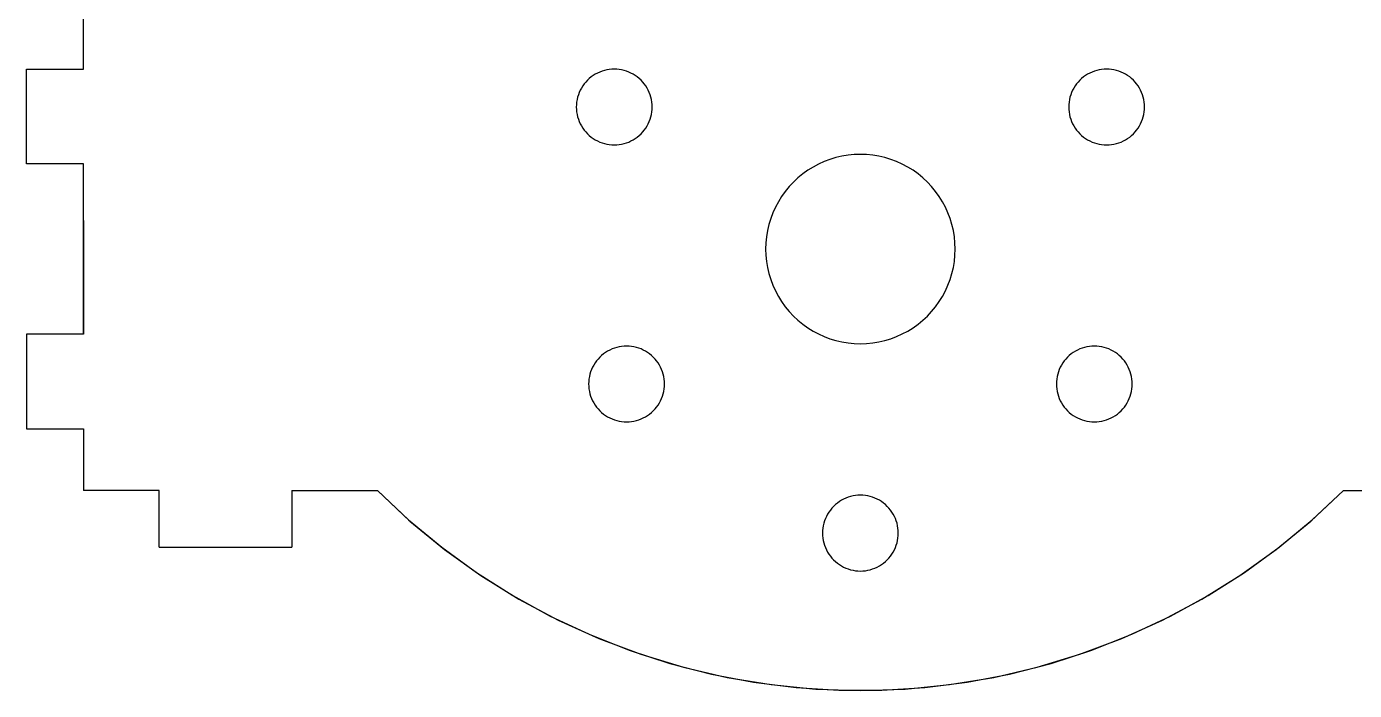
# Model space of a CAD drawing. Extents: x -403 to 403, y -278 to 278.
# Drawn here: x 148.8 to 218.9, y -184.2 to -149.1 of the extents above; entities that cross this region are included whole.
import ezdxf

# ---------------------------------------------------------------- set-up
doc = ezdxf.new("R2010")
doc.units = 0
doc.layers.get('0').update_dxf_attribs({"linetype": 'CONTINUOUS'})

msp = doc.modelspace()

# ---------------------------------------------------------------- linework, layer by layer
for p, q in [((151.818, -151.398), (151.818, -148.148)), ((148.818, -156.398), (148.818, -151.398)), ((148.818, -151.398), (151.818, -151.398)), ((178.413, -151.984), (178.324, -152.079)), ((178.509, -151.894), (178.413, -151.984)), ((178.61, -151.811), (178.509, -151.894)), ((178.717, -151.735), (178.61, -151.811)), ((178.828, -151.666), (178.717, -151.735)), ((178.943, -151.604), (178.828, -151.666)), ((179.062, -151.55), (178.943, -151.604)), ((179.185, -151.504), (179.062, -151.55)), ((179.31, -151.466), (179.185, -151.504)), ((179.437, -151.436), (179.31, -151.466)), ((179.567, -151.415), (179.437, -151.436)), ((179.697, -151.402), (179.567, -151.415)), ((179.828, -151.398), (179.697, -151.402)), ((179.958, -151.402), (179.828, -151.398)), ((180.089, -151.415), (179.958, -151.402)), ((180.218, -151.436), (180.089, -151.415)), ((180.345, -151.466), (180.218, -151.436)), ((180.471, -151.504), (180.345, -151.466)), ((180.593, -151.55), (180.471, -151.504)), ((180.712, -151.604), (180.593, -151.55)), ((180.828, -151.666), (180.712, -151.604)), ((180.939, -151.735), (180.828, -151.666)), ((181.045, -151.811), (180.939, -151.735)), ((181.146, -151.894), (181.045, -151.811)), ((181.242, -151.984), (181.146, -151.894)), ((181.331, -152.079), (181.242, -151.984)), ((204.394, -151.984), (204.305, -152.079)), ((204.49, -151.894), (204.394, -151.984)), ((204.591, -151.811), (204.49, -151.894)), ((204.697, -151.735), (204.591, -151.811)), ((204.808, -151.666), (204.697, -151.735)), ((204.924, -151.604), (204.808, -151.666)), ((205.043, -151.55), (204.924, -151.604)), ((205.166, -151.504), (205.043, -151.55)), ((205.291, -151.466), (205.166, -151.504)), ((205.418, -151.436), (205.291, -151.466)), ((205.547, -151.415), (205.418, -151.436)), ((205.678, -151.402), (205.547, -151.415)), ((205.808, -151.398), (205.678, -151.402)), ((205.939, -151.402), (205.808, -151.398)), ((206.069, -151.415), (205.939, -151.402)), ((206.199, -151.436), (206.069, -151.415)), ((206.326, -151.466), (206.199, -151.436)), ((206.451, -151.504), (206.326, -151.466)), ((206.574, -151.55), (206.451, -151.504)), ((206.693, -151.604), (206.574, -151.55)), ((206.808, -151.666), (206.693, -151.604)), ((206.92, -151.735), (206.808, -151.666)), ((207.026, -151.811), (206.92, -151.735)), ((207.127, -151.894), (207.026, -151.811)), ((207.223, -151.984), (207.127, -151.894)), ((207.312, -152.079), (207.223, -151.984)), ((177.98, -152.633), (177.934, -152.755)), ((178.034, -152.513), (177.98, -152.633)), ((178.096, -152.398), (178.034, -152.513)), ((178.165, -152.287), (178.096, -152.398)), ((178.241, -152.181), (178.165, -152.287)), ((178.324, -152.079), (178.241, -152.181)), ((181.414, -152.181), (181.331, -152.079)), ((181.491, -152.287), (181.414, -152.181)), ((181.56, -152.398), (181.491, -152.287)), ((181.621, -152.513), (181.56, -152.398)), ((181.675, -152.633), (181.621, -152.513)), ((181.722, -152.755), (181.675, -152.633)), ((203.961, -152.633), (203.915, -152.755)), ((204.015, -152.513), (203.961, -152.633)), ((204.076, -152.398), (204.015, -152.513)), ((204.145, -152.287), (204.076, -152.398)), ((204.222, -152.181), (204.145, -152.287)), ((204.305, -152.079), (204.222, -152.181)), ((207.395, -152.181), (207.312, -152.079)), ((207.471, -152.287), (207.395, -152.181)), ((207.54, -152.398), (207.471, -152.287)), ((207.602, -152.513), (207.54, -152.398)), ((207.656, -152.633), (207.602, -152.513)), ((207.702, -152.755), (207.656, -152.633)), ((177.832, -153.267), (177.828, -153.398)), ((177.828, -153.398), (177.832, -153.529)), ((177.845, -153.137), (177.832, -153.267)), ((177.866, -153.008), (177.845, -153.137)), ((177.896, -152.88), (177.866, -153.008)), ((177.934, -152.755), (177.896, -152.88)), ((181.759, -152.88), (181.722, -152.755)), ((181.789, -153.008), (181.759, -152.88)), ((181.811, -153.137), (181.789, -153.008)), ((181.823, -153.267), (181.811, -153.137)), ((181.828, -153.398), (181.823, -153.267)), ((181.823, -153.529), (181.828, -153.398)), ((203.813, -153.267), (203.808, -153.398)), ((203.808, -153.398), (203.813, -153.529)), ((203.826, -153.137), (203.813, -153.267)), ((203.847, -153.008), (203.826, -153.137)), ((203.877, -152.88), (203.847, -153.008)), ((203.915, -152.755), (203.877, -152.88)), ((207.74, -152.88), (207.702, -152.755)), ((207.77, -153.008), (207.74, -152.88)), ((207.791, -153.137), (207.77, -153.008)), ((207.804, -153.267), (207.791, -153.137)), ((207.808, -153.398), (207.804, -153.267)), ((207.804, -153.529), (207.808, -153.398)), ((177.832, -153.529), (177.845, -153.659)), ((177.845, -153.659), (177.866, -153.788)), ((177.866, -153.788), (177.896, -153.916)), ((177.896, -153.916), (177.934, -154.041)), ((177.934, -154.041), (177.98, -154.163)), ((181.675, -154.163), (181.722, -154.041)), ((181.722, -154.041), (181.759, -153.916)), ((181.759, -153.916), (181.789, -153.788)), ((181.789, -153.788), (181.811, -153.659)), ((181.811, -153.659), (181.823, -153.529)), ((203.813, -153.529), (203.826, -153.659)), ((203.826, -153.659), (203.847, -153.788)), ((203.847, -153.788), (203.877, -153.916)), ((203.877, -153.916), (203.915, -154.041)), ((203.915, -154.041), (203.961, -154.163)), ((207.656, -154.163), (207.702, -154.041)), ((207.702, -154.041), (207.74, -153.916)), ((207.74, -153.916), (207.77, -153.788)), ((207.77, -153.788), (207.791, -153.659)), ((207.791, -153.659), (207.804, -153.529)), ((177.98, -154.163), (178.034, -154.283)), ((178.034, -154.283), (178.096, -154.398)), ((178.096, -154.398), (178.165, -154.509)), ((178.165, -154.509), (178.241, -154.616)), ((178.241, -154.616), (178.324, -154.717)), ((178.324, -154.717), (178.413, -154.812)), ((178.413, -154.812), (178.509, -154.902)), ((181.146, -154.902), (181.242, -154.812)), ((181.242, -154.812), (181.331, -154.717)), ((181.331, -154.717), (181.414, -154.616)), ((181.414, -154.616), (181.491, -154.509)), ((181.491, -154.509), (181.56, -154.398)), ((181.56, -154.398), (181.621, -154.283)), ((181.621, -154.283), (181.675, -154.163)), ((203.961, -154.163), (204.015, -154.283)), ((204.015, -154.283), (204.076, -154.398)), ((204.076, -154.398), (204.145, -154.509)), ((204.145, -154.509), (204.222, -154.616)), ((204.222, -154.616), (204.305, -154.717)), ((204.305, -154.717), (204.394, -154.812)), ((204.394, -154.812), (204.49, -154.902)), ((207.127, -154.902), (207.223, -154.812)), ((207.223, -154.812), (207.312, -154.717)), ((207.312, -154.717), (207.395, -154.616)), ((207.395, -154.616), (207.471, -154.509)), ((207.471, -154.509), (207.54, -154.398)), ((207.54, -154.398), (207.602, -154.283)), ((207.602, -154.283), (207.656, -154.163)), ((178.509, -154.902), (178.61, -154.985)), ((178.61, -154.985), (178.717, -155.061)), ((178.717, -155.061), (178.828, -155.13)), ((178.828, -155.13), (178.943, -155.192)), ((178.943, -155.192), (179.062, -155.246)), ((179.062, -155.246), (179.185, -155.292)), ((179.185, -155.292), (179.31, -155.33)), ((179.31, -155.33), (179.437, -155.36)), ((179.437, -155.36), (179.567, -155.381)), ((179.567, -155.381), (179.697, -155.394)), ((179.697, -155.394), (179.828, -155.398)), ((179.828, -155.398), (179.958, -155.394)), ((179.958, -155.394), (180.089, -155.381)), ((180.089, -155.381), (180.218, -155.36)), ((180.218, -155.36), (180.345, -155.33)), ((180.345, -155.33), (180.471, -155.292)), ((180.471, -155.292), (180.593, -155.246)), ((180.593, -155.246), (180.712, -155.192)), ((180.712, -155.192), (180.828, -155.13)), ((180.828, -155.13), (180.939, -155.061)), ((180.939, -155.061), (181.045, -154.985)), ((181.045, -154.985), (181.146, -154.902)), ((204.49, -154.902), (204.591, -154.985)), ((204.591, -154.985), (204.697, -155.061)), ((204.697, -155.061), (204.808, -155.13)), ((204.808, -155.13), (204.924, -155.192)), ((204.924, -155.192), (205.043, -155.246)), ((205.043, -155.246), (205.166, -155.292)), ((205.166, -155.292), (205.291, -155.33)), ((205.291, -155.33), (205.418, -155.36)), ((205.418, -155.36), (205.547, -155.381)), ((205.547, -155.381), (205.678, -155.394)), ((205.678, -155.394), (205.808, -155.398)), ((205.808, -155.398), (205.939, -155.394)), ((205.939, -155.394), (206.069, -155.381)), ((206.069, -155.381), (206.199, -155.36)), ((206.199, -155.36), (206.326, -155.33)), ((206.326, -155.33), (206.451, -155.292)), ((206.451, -155.292), (206.574, -155.246)), ((206.574, -155.246), (206.693, -155.192)), ((206.693, -155.192), (206.808, -155.13)), ((206.808, -155.13), (206.92, -155.061)), ((206.92, -155.061), (207.026, -154.985)), ((207.026, -154.985), (207.127, -154.902)), ((191.211, -156.163), (190.905, -156.279)), ((191.524, -156.068), (191.211, -156.163)), ((191.843, -155.994), (191.524, -156.068)), ((192.165, -155.941), (191.843, -155.994)), ((192.491, -155.909), (192.165, -155.941)), ((192.818, -155.898), (192.491, -155.909)), ((193.145, -155.909), (192.818, -155.898)), ((193.471, -155.941), (193.145, -155.909)), ((193.793, -155.994), (193.471, -155.941)), ((194.112, -156.068), (193.793, -155.994)), ((194.425, -156.163), (194.112, -156.068)), ((194.731, -156.279), (194.425, -156.163)), ((151.818, -156.398), (148.818, -156.398)), ((151.818, -159.398), (151.818, -156.398)), ((151.818, -165.398), (151.818, -156.398)), ((189.774, -156.931), (189.521, -157.139)), ((190.04, -156.741), (189.774, -156.931)), ((190.318, -156.568), (190.04, -156.741)), ((190.607, -156.414), (190.318, -156.568)), ((190.905, -156.279), (190.607, -156.414)), ((195.029, -156.414), (194.731, -156.279)), ((195.318, -156.568), (195.029, -156.414)), ((195.596, -156.741), (195.318, -156.568)), ((195.862, -156.931), (195.596, -156.741)), ((196.115, -157.139), (195.862, -156.931)), ((189.059, -157.601), (188.851, -157.854)), ((189.282, -157.363), (189.059, -157.601)), ((189.521, -157.139), (189.282, -157.363)), ((196.354, -157.363), (196.115, -157.139)), ((196.577, -157.601), (196.354, -157.363)), ((196.785, -157.854), (196.577, -157.601)), ((188.661, -158.12), (188.488, -158.398)), ((188.851, -157.854), (188.661, -158.12)), ((196.975, -158.12), (196.785, -157.854)), ((197.148, -158.398), (196.975, -158.12)), ((188.199, -158.985), (188.083, -159.291)), ((188.334, -158.687), (188.199, -158.985)), ((188.488, -158.398), (188.334, -158.687)), ((197.302, -158.687), (197.148, -158.398)), ((197.437, -158.985), (197.302, -158.687)), ((197.553, -159.291), (197.437, -158.985)), ((151.818, -159.398), (151.818, -162.398)), ((187.988, -159.604), (187.914, -159.923)), ((188.083, -159.291), (187.988, -159.604)), ((197.648, -159.604), (197.553, -159.291)), ((197.722, -159.923), (197.648, -159.604)), ((187.861, -160.245), (187.829, -160.571)), ((187.914, -159.923), (187.861, -160.245)), ((197.775, -160.245), (197.722, -159.923)), ((197.807, -160.571), (197.775, -160.245)), ((187.829, -160.571), (187.818, -160.898)), ((187.818, -160.898), (187.829, -161.225)), ((197.818, -160.898), (197.807, -160.571)), ((197.807, -161.225), (197.818, -160.898)), ((187.829, -161.225), (187.861, -161.551)), ((187.861, -161.551), (187.914, -161.873)), ((197.722, -161.873), (197.775, -161.551)), ((197.775, -161.551), (197.807, -161.225)), ((151.818, -162.398), (151.818, -165.398)), ((187.914, -161.873), (187.988, -162.192)), ((187.988, -162.192), (188.083, -162.505)), ((188.083, -162.505), (188.199, -162.811)), ((197.437, -162.811), (197.553, -162.505)), ((197.553, -162.505), (197.648, -162.192)), ((197.648, -162.192), (197.722, -161.873)), ((188.199, -162.811), (188.334, -163.109)), ((188.334, -163.109), (188.488, -163.398)), ((197.148, -163.398), (197.302, -163.109)), ((197.302, -163.109), (197.437, -162.811)), ((188.488, -163.398), (188.661, -163.676)), ((188.661, -163.676), (188.851, -163.942)), ((188.851, -163.942), (189.059, -164.195)), ((196.577, -164.195), (196.785, -163.942)), ((196.785, -163.942), (196.975, -163.676)), ((196.975, -163.676), (197.148, -163.398)), ((189.059, -164.195), (189.282, -164.434)), ((189.282, -164.434), (189.521, -164.657)), ((189.521, -164.657), (189.774, -164.865)), ((195.862, -164.865), (196.115, -164.657)), ((196.115, -164.657), (196.354, -164.434)), ((196.354, -164.434), (196.577, -164.195)), ((189.774, -164.865), (190.04, -165.055)), ((190.04, -165.055), (190.318, -165.228)), ((190.318, -165.228), (190.607, -165.382)), ((195.029, -165.382), (195.318, -165.228)), ((195.318, -165.228), (195.596, -165.055)), ((195.596, -165.055), (195.862, -164.865)), ((148.818, -165.398), (148.818, -170.398)), ((151.818, -165.398), (148.818, -165.398)), ((180.087, -166.061), (179.96, -166.091)), ((180.216, -166.04), (180.087, -166.061)), ((180.346, -166.027), (180.216, -166.04)), ((180.477, -166.023), (180.346, -166.027)), ((180.608, -166.027), (180.477, -166.023)), ((180.738, -166.04), (180.608, -166.027)), ((180.867, -166.061), (180.738, -166.04)), ((180.995, -166.091), (180.867, -166.061)), ((190.607, -165.382), (190.905, -165.517)), ((190.905, -165.517), (191.211, -165.633)), ((191.211, -165.633), (191.524, -165.728)), ((191.524, -165.728), (191.843, -165.802)), ((191.843, -165.802), (192.165, -165.855)), ((192.165, -165.855), (192.491, -165.887)), ((192.491, -165.887), (192.818, -165.898)), ((192.818, -165.898), (193.145, -165.887)), ((193.145, -165.887), (193.471, -165.855)), ((193.471, -165.855), (193.793, -165.802)), ((193.793, -165.802), (194.112, -165.728)), ((194.112, -165.728), (194.425, -165.633)), ((194.425, -165.633), (194.731, -165.517)), ((194.731, -165.517), (195.029, -165.382)), ((204.769, -166.061), (204.641, -166.091)), ((204.898, -166.04), (204.769, -166.061)), ((205.028, -166.027), (204.898, -166.04)), ((205.159, -166.023), (205.028, -166.027)), ((205.29, -166.027), (205.159, -166.023)), ((205.42, -166.04), (205.29, -166.027)), ((205.549, -166.061), (205.42, -166.04)), ((205.677, -166.091), (205.549, -166.061)), ((178.973, -166.704), (178.89, -166.806)), ((179.063, -166.609), (178.973, -166.704)), ((179.158, -166.519), (179.063, -166.609)), ((179.26, -166.436), (179.158, -166.519)), ((179.366, -166.36), (179.26, -166.436)), ((179.477, -166.291), (179.366, -166.36)), ((179.593, -166.229), (179.477, -166.291)), ((179.712, -166.175), (179.593, -166.229)), ((179.834, -166.129), (179.712, -166.175)), ((179.96, -166.091), (179.834, -166.129)), ((181.12, -166.129), (180.995, -166.091)), ((181.243, -166.175), (181.12, -166.129)), ((181.362, -166.229), (181.243, -166.175)), ((181.477, -166.291), (181.362, -166.229)), ((181.588, -166.36), (181.477, -166.291)), ((181.695, -166.436), (181.588, -166.36)), ((181.796, -166.519), (181.695, -166.436)), ((181.891, -166.609), (181.796, -166.519)), ((181.981, -166.704), (181.891, -166.609)), ((182.064, -166.806), (181.981, -166.704)), ((203.655, -166.704), (203.572, -166.806)), ((203.745, -166.609), (203.655, -166.704)), ((203.84, -166.519), (203.745, -166.609)), ((203.941, -166.436), (203.84, -166.519)), ((204.048, -166.36), (203.941, -166.436)), ((204.159, -166.291), (204.048, -166.36)), ((204.274, -166.229), (204.159, -166.291)), ((204.394, -166.175), (204.274, -166.229)), ((204.516, -166.129), (204.394, -166.175)), ((204.641, -166.091), (204.516, -166.129)), ((205.802, -166.129), (205.677, -166.091)), ((205.924, -166.175), (205.802, -166.129)), ((206.043, -166.229), (205.924, -166.175)), ((206.159, -166.291), (206.043, -166.229)), ((206.27, -166.36), (206.159, -166.291)), ((206.376, -166.436), (206.27, -166.36)), ((206.478, -166.519), (206.376, -166.436)), ((206.573, -166.609), (206.478, -166.519)), ((206.663, -166.704), (206.573, -166.609)), ((206.746, -166.806), (206.663, -166.704)), ((178.583, -167.38), (178.545, -167.505)), ((178.629, -167.258), (178.583, -167.38)), ((178.683, -167.138), (178.629, -167.258)), ((178.745, -167.023), (178.683, -167.138)), ((178.814, -166.912), (178.745, -167.023)), ((178.89, -166.806), (178.814, -166.912)), ((182.14, -166.912), (182.064, -166.806)), ((182.209, -167.023), (182.14, -166.912)), ((182.271, -167.138), (182.209, -167.023)), ((182.325, -167.258), (182.271, -167.138)), ((182.371, -167.38), (182.325, -167.258)), ((182.409, -167.505), (182.371, -167.38)), ((203.265, -167.38), (203.227, -167.505)), ((203.311, -167.258), (203.265, -167.38)), ((203.365, -167.138), (203.311, -167.258)), ((203.427, -167.023), (203.365, -167.138)), ((203.496, -166.912), (203.427, -167.023)), ((203.572, -166.806), (203.496, -166.912)), ((206.822, -166.912), (206.746, -166.806)), ((206.891, -167.023), (206.822, -166.912)), ((206.953, -167.138), (206.891, -167.023)), ((207.007, -167.258), (206.953, -167.138)), ((207.053, -167.38), (207.007, -167.258)), ((207.091, -167.505), (207.053, -167.38)), ((178.481, -167.892), (178.477, -168.023)), ((178.477, -168.023), (178.481, -168.154)), ((178.494, -167.762), (178.481, -167.892)), ((178.481, -168.154), (178.494, -168.284)), ((178.516, -167.633), (178.494, -167.762)), ((178.545, -167.505), (178.516, -167.633)), ((182.439, -167.633), (182.409, -167.505)), ((182.46, -167.762), (182.439, -167.633)), ((182.473, -167.892), (182.46, -167.762)), ((182.46, -168.284), (182.473, -168.154)), ((182.477, -168.023), (182.473, -167.892)), ((182.473, -168.154), (182.477, -168.023)), ((203.163, -167.892), (203.159, -168.023)), ((203.159, -168.023), (203.163, -168.154)), ((203.176, -167.762), (203.163, -167.892)), ((203.163, -168.154), (203.176, -168.284)), ((203.197, -167.633), (203.176, -167.762)), ((203.227, -167.505), (203.197, -167.633)), ((207.12, -167.633), (207.091, -167.505)), ((207.142, -167.762), (207.12, -167.633)), ((207.155, -167.892), (207.142, -167.762)), ((207.142, -168.284), (207.155, -168.154)), ((207.159, -168.023), (207.155, -167.892)), ((207.155, -168.154), (207.159, -168.023)), ((178.494, -168.284), (178.516, -168.413)), ((178.516, -168.413), (178.545, -168.541)), ((178.545, -168.541), (178.583, -168.666)), ((178.583, -168.666), (178.629, -168.788)), ((178.629, -168.788), (178.683, -168.908)), ((182.271, -168.908), (182.325, -168.788)), ((182.325, -168.788), (182.371, -168.666)), ((182.371, -168.666), (182.409, -168.541)), ((182.409, -168.541), (182.439, -168.413)), ((182.439, -168.413), (182.46, -168.284)), ((203.176, -168.284), (203.197, -168.413)), ((203.197, -168.413), (203.227, -168.541)), ((203.227, -168.541), (203.265, -168.666)), ((203.265, -168.666), (203.311, -168.788)), ((203.311, -168.788), (203.365, -168.908)), ((206.953, -168.908), (207.007, -168.788)), ((207.007, -168.788), (207.053, -168.666)), ((207.053, -168.666), (207.091, -168.541)), ((207.091, -168.541), (207.12, -168.413)), ((207.12, -168.413), (207.142, -168.284)), ((178.683, -168.908), (178.745, -169.023)), ((178.745, -169.023), (178.814, -169.134)), ((178.814, -169.134), (178.89, -169.241)), ((178.89, -169.241), (178.973, -169.342)), ((178.973, -169.342), (179.063, -169.437)), ((179.063, -169.437), (179.158, -169.527)), ((179.158, -169.527), (179.26, -169.61)), ((181.695, -169.61), (181.796, -169.527)), ((181.796, -169.527), (181.891, -169.437)), ((181.891, -169.437), (181.981, -169.342)), ((181.981, -169.342), (182.064, -169.241)), ((182.064, -169.241), (182.14, -169.134)), ((182.14, -169.134), (182.209, -169.023)), ((182.209, -169.023), (182.271, -168.908)), ((203.365, -168.908), (203.427, -169.023)), ((203.427, -169.023), (203.496, -169.134)), ((203.496, -169.134), (203.572, -169.241)), ((203.572, -169.241), (203.655, -169.342)), ((203.655, -169.342), (203.745, -169.437)), ((203.745, -169.437), (203.84, -169.527)), ((203.84, -169.527), (203.941, -169.61)), ((206.376, -169.61), (206.478, -169.527)), ((206.478, -169.527), (206.573, -169.437)), ((206.573, -169.437), (206.663, -169.342)), ((206.663, -169.342), (206.746, -169.241)), ((206.746, -169.241), (206.822, -169.134)), ((206.822, -169.134), (206.891, -169.023)), ((206.891, -169.023), (206.953, -168.908)), ((179.26, -169.61), (179.366, -169.686)), ((179.366, -169.686), (179.477, -169.755)), ((179.477, -169.755), (179.593, -169.817)), ((179.593, -169.817), (179.712, -169.871)), ((179.712, -169.871), (179.834, -169.917)), ((179.834, -169.917), (179.96, -169.955)), ((179.96, -169.955), (180.087, -169.985)), ((180.087, -169.985), (180.216, -170.006)), ((180.216, -170.006), (180.346, -170.019)), ((180.346, -170.019), (180.477, -170.023)), ((180.477, -170.023), (180.608, -170.019)), ((180.608, -170.019), (180.738, -170.006)), ((180.738, -170.006), (180.867, -169.985)), ((180.867, -169.985), (180.995, -169.955)), ((180.995, -169.955), (181.12, -169.917)), ((181.12, -169.917), (181.243, -169.871)), ((181.243, -169.871), (181.362, -169.817)), ((181.362, -169.817), (181.477, -169.755)), ((181.477, -169.755), (181.588, -169.686)), ((181.588, -169.686), (181.695, -169.61)), ((203.941, -169.61), (204.048, -169.686)), ((204.048, -169.686), (204.159, -169.755)), ((204.159, -169.755), (204.274, -169.817)), ((204.274, -169.817), (204.394, -169.871)), ((204.394, -169.871), (204.516, -169.917)), ((204.516, -169.917), (204.641, -169.955)), ((204.641, -169.955), (204.769, -169.985)), ((204.769, -169.985), (204.898, -170.006)), ((204.898, -170.006), (205.028, -170.019)), ((205.028, -170.019), (205.159, -170.023)), ((205.159, -170.023), (205.29, -170.019)), ((205.29, -170.019), (205.42, -170.006)), ((205.42, -170.006), (205.549, -169.985)), ((205.549, -169.985), (205.677, -169.955)), ((205.677, -169.955), (205.802, -169.917)), ((205.802, -169.917), (205.924, -169.871)), ((205.924, -169.871), (206.043, -169.817)), ((206.043, -169.817), (206.159, -169.755)), ((206.159, -169.755), (206.27, -169.686)), ((206.27, -169.686), (206.376, -169.61)), ((148.818, -170.398), (151.818, -170.398)), ((151.818, -170.398), (151.818, -173.648)), ((155.818, -173.648), (151.818, -173.648)), ((155.818, -176.648), (155.818, -173.648)), ((162.818, -173.648), (162.818, -176.648)), ((162.818, -173.648), (167.329, -173.648)), ((167.329, -173.648), (169.051, -175.261)), ((167.329, -173.648), (168.98, -175.198)), ((216.585, -175.261), (218.307, -173.648)), ((216.656, -175.198), (218.307, -173.648)), ((218.307, -173.648), (222.818, -173.648)), ((191.499, -174.394), (191.404, -174.484)), ((191.601, -174.311), (191.499, -174.394)), ((191.707, -174.235), (191.601, -174.311)), ((191.818, -174.166), (191.707, -174.235)), ((191.933, -174.104), (191.818, -174.166)), ((192.053, -174.05), (191.933, -174.104)), ((192.175, -174.004), (192.053, -174.05)), ((192.3, -173.966), (192.175, -174.004)), ((192.428, -173.936), (192.3, -173.966)), ((192.557, -173.915), (192.428, -173.936)), ((192.687, -173.902), (192.557, -173.915)), ((192.818, -173.898), (192.687, -173.902)), ((192.949, -173.902), (192.818, -173.898)), ((193.079, -173.915), (192.949, -173.902)), ((193.208, -173.936), (193.079, -173.915)), ((193.336, -173.966), (193.208, -173.936)), ((193.461, -174.004), (193.336, -173.966)), ((193.583, -174.05), (193.461, -174.004)), ((193.703, -174.104), (193.583, -174.05)), ((193.818, -174.166), (193.703, -174.104)), ((193.929, -174.235), (193.818, -174.166)), ((194.036, -174.311), (193.929, -174.235)), ((194.137, -174.394), (194.036, -174.311)), ((194.232, -174.484), (194.137, -174.394)), ((190.97, -175.133), (190.924, -175.255)), ((191.024, -175.013), (190.97, -175.133)), ((191.086, -174.898), (191.024, -175.013)), ((191.155, -174.787), (191.086, -174.898)), ((191.231, -174.681), (191.155, -174.787)), ((191.314, -174.579), (191.231, -174.681)), ((191.404, -174.484), (191.314, -174.579)), ((194.322, -174.579), (194.232, -174.484)), ((194.405, -174.681), (194.322, -174.579)), ((194.481, -174.787), (194.405, -174.681)), ((194.55, -174.898), (194.481, -174.787)), ((194.612, -175.013), (194.55, -174.898)), ((194.666, -175.133), (194.612, -175.013)), ((194.712, -175.255), (194.666, -175.133)), ((168.98, -175.198), (170.725, -176.642)), ((169.051, -175.261), (170.874, -176.757)), ((190.822, -175.767), (190.818, -175.898)), ((190.835, -175.637), (190.822, -175.767)), ((190.856, -175.508), (190.835, -175.637)), ((190.886, -175.38), (190.856, -175.508)), ((190.924, -175.255), (190.886, -175.38)), ((194.75, -175.38), (194.712, -175.255)), ((194.78, -175.508), (194.75, -175.38)), ((194.801, -175.637), (194.78, -175.508)), ((194.814, -175.767), (194.801, -175.637)), ((194.818, -175.898), (194.814, -175.767)), ((214.762, -176.757), (216.585, -175.261)), ((214.911, -176.642), (216.656, -175.198)), ((190.818, -175.898), (190.822, -176.029)), ((190.822, -176.029), (190.835, -176.159)), ((190.835, -176.159), (190.856, -176.288)), ((190.856, -176.288), (190.886, -176.416)), ((190.886, -176.416), (190.924, -176.541)), ((190.924, -176.541), (190.97, -176.663)), ((194.666, -176.663), (194.712, -176.541)), ((194.712, -176.541), (194.75, -176.416)), ((194.75, -176.416), (194.78, -176.288)), ((194.78, -176.288), (194.801, -176.159)), ((194.801, -176.159), (194.814, -176.029)), ((194.814, -176.029), (194.818, -175.898)), ((155.818, -176.648), (162.818, -176.648)), ((170.725, -176.642), (172.557, -177.973)), ((170.874, -176.757), (172.791, -178.131)), ((190.97, -176.663), (191.024, -176.783)), ((191.024, -176.783), (191.086, -176.898)), ((191.086, -176.898), (191.155, -177.009)), ((191.155, -177.009), (191.231, -177.116)), ((191.231, -177.116), (191.314, -177.217)), ((191.314, -177.217), (191.404, -177.312)), ((194.232, -177.312), (194.322, -177.217)), ((194.322, -177.217), (194.405, -177.116)), ((194.405, -177.116), (194.481, -177.009)), ((194.481, -177.009), (194.55, -176.898)), ((194.55, -176.898), (194.612, -176.783)), ((194.612, -176.783), (194.666, -176.663)), ((212.845, -178.131), (214.762, -176.757)), ((213.079, -177.973), (214.911, -176.642)), ((172.557, -177.973), (174.469, -179.186)), ((191.404, -177.312), (191.499, -177.402)), ((191.499, -177.402), (191.601, -177.485)), ((191.601, -177.485), (191.707, -177.561)), ((191.707, -177.561), (191.818, -177.63)), ((191.818, -177.63), (191.933, -177.692)), ((191.933, -177.692), (192.053, -177.746)), ((192.053, -177.746), (192.175, -177.792)), ((192.175, -177.792), (192.3, -177.83)), ((192.3, -177.83), (192.428, -177.86)), ((192.428, -177.86), (192.557, -177.881)), ((192.557, -177.881), (192.687, -177.894)), ((192.687, -177.894), (192.818, -177.898)), ((192.818, -177.898), (192.949, -177.894)), ((192.949, -177.894), (193.079, -177.881)), ((193.079, -177.881), (193.208, -177.86)), ((193.208, -177.86), (193.336, -177.83)), ((193.336, -177.83), (193.461, -177.792)), ((193.461, -177.792), (193.583, -177.746)), ((193.583, -177.746), (193.703, -177.692)), ((193.703, -177.692), (193.818, -177.63)), ((193.818, -177.63), (193.929, -177.561)), ((193.929, -177.561), (194.036, -177.485)), ((194.036, -177.485), (194.137, -177.402)), ((194.137, -177.402), (194.232, -177.312)), ((211.167, -179.186), (213.079, -177.973)), ((172.791, -178.131), (174.795, -179.377)), ((210.841, -179.377), (212.845, -178.131)), ((174.469, -179.186), (176.453, -180.277)), ((209.183, -180.277), (211.167, -179.186)), ((174.795, -179.377), (176.875, -180.489)), ((208.761, -180.489), (210.841, -179.377)), ((176.453, -180.277), (178.502, -181.241)), ((176.875, -180.489), (179.023, -181.462)), ((206.613, -181.462), (208.761, -180.489)), ((207.134, -181.241), (209.183, -180.277)), ((178.502, -181.241), (180.608, -182.075)), ((179.023, -181.462), (181.231, -182.293)), ((204.405, -182.293), (206.613, -181.462)), ((205.028, -182.075), (207.134, -181.241)), ((180.608, -182.075), (182.761, -182.775)), ((202.875, -182.775), (205.028, -182.075)), ((181.231, -182.293), (183.488, -182.978)), ((182.761, -182.775), (184.955, -183.338)), ((200.681, -183.338), (202.875, -182.775)), ((202.148, -182.978), (204.405, -182.293)), ((183.488, -182.978), (185.786, -183.513)), ((184.955, -183.338), (187.179, -183.762)), ((185.786, -183.513), (188.113, -183.898)), ((197.523, -183.898), (199.85, -183.513)), ((198.457, -183.762), (200.681, -183.338)), ((199.85, -183.513), (202.148, -182.978)), ((187.179, -183.762), (189.426, -184.046)), ((188.113, -183.898), (190.46, -184.129)), ((189.426, -184.046), (191.686, -184.188)), ((190.46, -184.129), (192.818, -184.206)), ((191.686, -184.188), (193.95, -184.188)), ((192.818, -184.206), (195.176, -184.129)), ((193.95, -184.188), (196.21, -184.046)), ((195.176, -184.129), (197.523, -183.898)), ((196.21, -184.046), (198.457, -183.762))]:
    msp.add_line(p, q)

doc.saveas('drawing.dxf')
